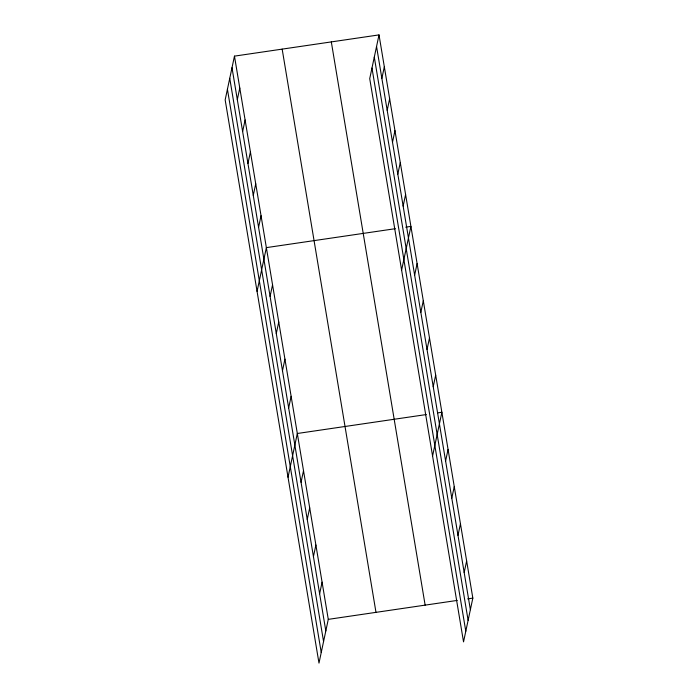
<?xml version="1.0" encoding="UTF-8"?>
<svg xmlns="http://www.w3.org/2000/svg" width="698" height="698" viewBox="0 0 698 698"><rect width="100%" height="100%" fill="white"/><g stroke="black" fill="none" stroke-linecap="round" stroke-linejoin="round"><path stroke-width="1.05" d="M234.467 56.128L225.166 99.875L318.986 663.1L328.278 619.362L234.467 56.128L379.014 34.9L472.834 598.125L463.533 641.872L369.722 78.638L379.014 34.9M237.32 99.631L239.78 88.044M242.634 131.547L245.094 119.96M247.947 163.463L250.416 151.876M253.269 195.379L255.73 183.792M258.583 227.295L261.043 215.708M257.065 291.371L266.366 247.624L395.356 228.682M270.091 296.38L272.552 284.801M276.286 333.557L278.746 321.97M282.481 370.725L284.941 359.147M288.667 407.902L291.127 396.316M288.021 477.231L297.322 433.493L426.321 414.551M381.867 78.394L384.328 66.816M301.056 482.248L303.517 470.661M387.189 110.31L389.65 98.732M307.242 519.417L309.703 507.839M392.503 142.226L394.963 130.648M313.437 556.594L315.897 545.016M397.816 174.151L400.277 162.564M319.632 593.762L322.092 582.184M403.139 206.067L405.599 194.48M401.612 270.143L410.913 226.396L405.73 227.155M414.647 275.152L417.107 263.574M420.833 312.329L423.302 300.742M427.028 349.497L429.488 337.919M433.222 386.675L435.683 375.088M432.577 456.003L441.878 412.265L437.725 412.876M445.603 461.02L448.064 449.433M451.798 498.189L454.258 486.611M457.984 535.366L460.453 523.779M464.179 572.535L466.639 560.956M328.278 619.362L457.277 600.411M467.651 598.893L472.834 598.125M376.554 46.478L470.373 609.712M374.294 57.096L468.114 620.321M371.973 68.029L465.793 631.254M331.314 41.906L425.134 605.131M282.166 49.122L375.986 612.355M231.998 67.715L325.818 630.94M229.747 78.324L323.567 641.549M227.426 89.257L321.237 652.49"/></g></svg>
